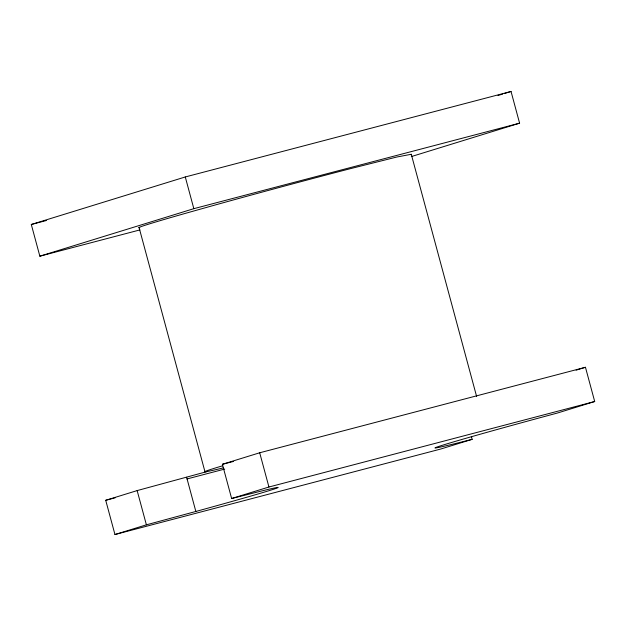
<?xml version="1.0" encoding="UTF-8"?>
<svg xmlns="http://www.w3.org/2000/svg" width="626" height="626" viewBox="0 0 626 626"><rect width="100%" height="100%" fill="white"/><g stroke="black" fill="none" stroke-linecap="round" stroke-linejoin="round"><path stroke-width="0.94" d="M139.942 229.914L39.853 256.183L31.3 224.484L185.28 176.962L511.043 91.474L519.596 123.173L411.345 156.578M497.975 95.504L502.647 94.064M504.509 93.485L511.043 91.474M39.853 256.183L193.833 208.669L519.596 123.173M471.401 436.557L472.153 439.335L440.72 449.038L114.957 534.526L105.716 500.291L137.149 490.588L207.519 471.456A141.21 2.214 -15.1 0 0 223.083 467.951M114.957 534.526L146.39 524.831L195.852 511.465A113.165 1.776 -15.1 0 0 264.72 490.221L231.636 498.523L222.394 464.289L259.696 452.778L585.459 367.282L594.7 401.516L557.398 413.035A117.085 1.839 -15.1 0 0 444.327 444.671A117.085 1.839 -15.1 0 0 472.153 439.335M576.139 370.162L585.459 367.282M231.636 498.523L268.937 487.012L594.7 401.516M31.3 224.484L46.41 220.516M105.716 500.291L115.161 497.811M186.924 478.976L224.695 469.07M222.394 464.289L233.584 461.432M476.629 396.508L411.274 154.286L396.947 156.985L349.989 168.77A141.21 2.214 -15.1 0 0 213.873 205.351L184.443 213.63A141.21 2.214 -15.1 0 0 139.754 227.668M185.28 176.962L193.833 208.669M259.696 452.778L268.937 487.012M139.05 227.457L204.913 471.566M186.618 477.231L195.852 511.465M137.149 490.588L146.39 524.831M207.511 471.464A141.147 2.214 -15.1 0 1 222.692 465.76M411.274 154.286A141.21 2.214 -15.1 0 1 410.476 154.653"/></g></svg>
